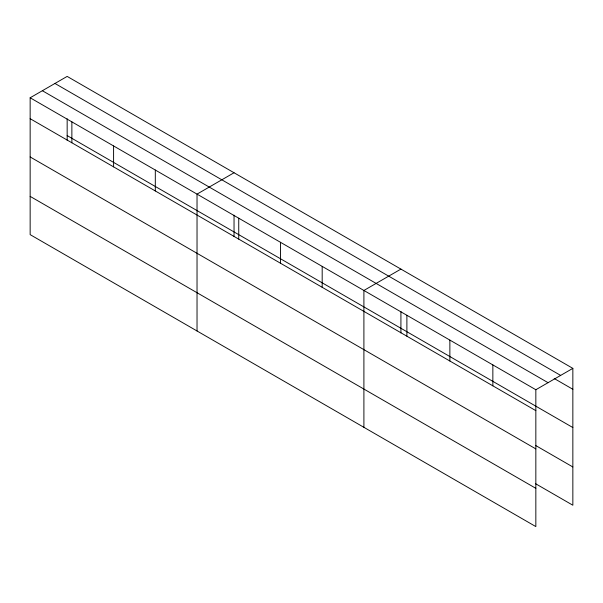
<?xml version="1.0" encoding="UTF-8"?>
<svg xmlns="http://www.w3.org/2000/svg" width="603" height="603" viewBox="0 0 603 603"><rect width="100%" height="100%" fill="white"/><g stroke="black" fill="none" stroke-linecap="round" stroke-linejoin="round"><path stroke-width="0.9" d="M67.159 140.28L67.159 118.791M30.15 97.776L535.841 389.734L535.841 526.592L30.15 234.635L30.15 97.776L67.159 76.408L572.85 368.365L572.85 505.224L535.547 483.689M234.039 172.752L197.03 194.121L197.03 330.979M400.92 269.096L363.903 290.465L363.903 427.331M535.841 389.734L572.85 368.365M54.948 83.455L560.639 375.413M554.195 378.511L572.85 389.282M42.361 90.721L548.052 382.679M67.159 135.585L572.85 427.542M30.15 118.693L535.841 410.651M535.547 445.429L572.85 466.963M30.15 156.953L535.841 448.911M30.15 196.374L535.841 488.332M492.855 364.913L492.855 385.837M449.868 340.1L449.868 361.016M406.889 315.286L406.889 336.203M400.92 311.48L400.92 332.969M322.183 266.383L322.183 287.299M280.463 242.293L280.463 263.217M238.743 218.211L238.743 239.127M234.039 215.135L234.039 236.625M155.31 170.031L155.31 190.955M113.59 145.949L113.59 166.865M71.87 121.859L71.87 142.783"/></g></svg>
